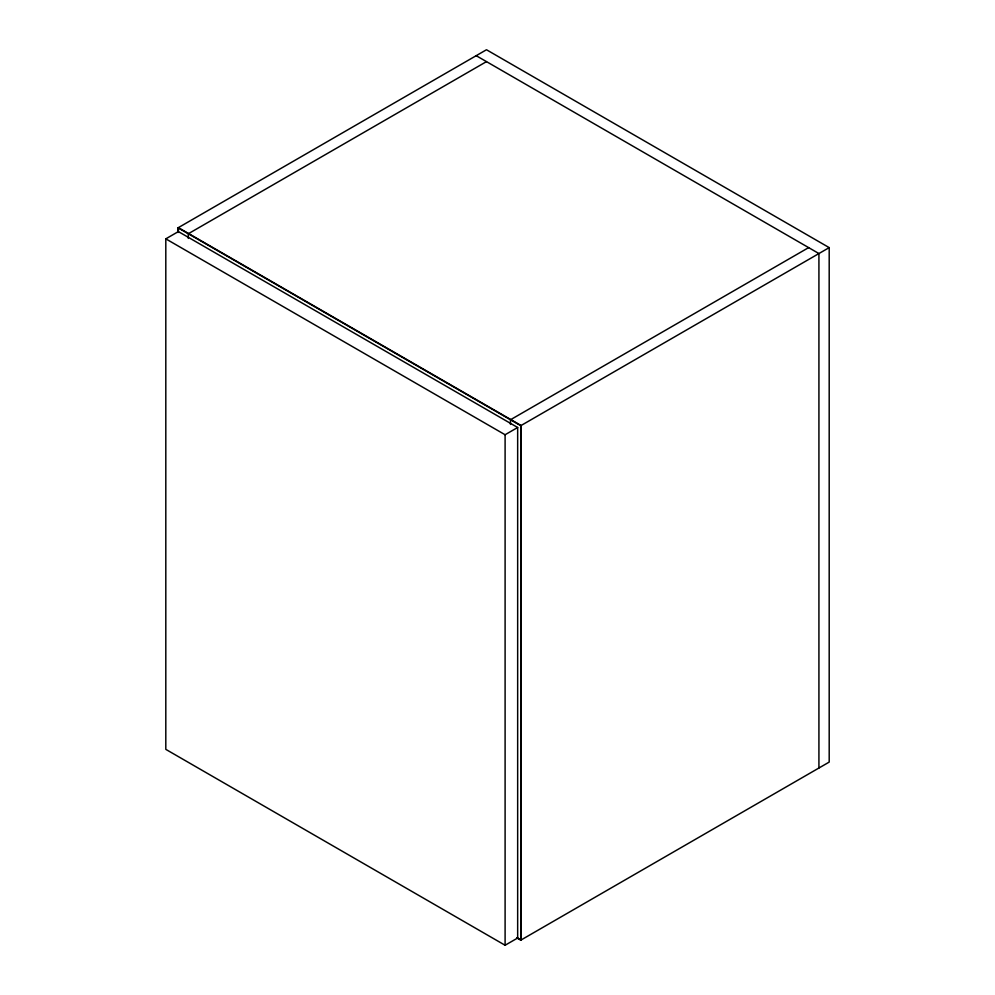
<?xml version="1.0" encoding="UTF-8"?>
<svg xmlns="http://www.w3.org/2000/svg" width="995" height="995" viewBox="0 0 995 995"><rect width="100%" height="100%" fill="white"/><g stroke="black" fill="none" stroke-linecap="round" stroke-linejoin="round"><path stroke-width="1.49" d="M178.03 232.494L178.03 227.83L486.48 49.75L829.196 247.618L829.196 762.083L520.746 940.175L516.89 937.949M165.804 238.85L178.366 231.586L517.661 427.489L517.661 937.999L505.099 945.25L165.804 749.359L165.804 238.85L505.099 434.74L517.661 427.489M486.48 61.628L188.304 233.763L188.304 238.427M808.636 247.618L510.472 419.766L510.472 424.43M178.03 227.83L520.746 425.698L829.196 247.618M476.195 55.683L818.922 253.551L818.922 768.028M517.238 937.75L521.094 939.976L521.094 425.499L178.366 227.631L178.366 232.295M520.746 425.698L520.746 940.175M505.099 434.74L505.099 945.25"/></g></svg>
